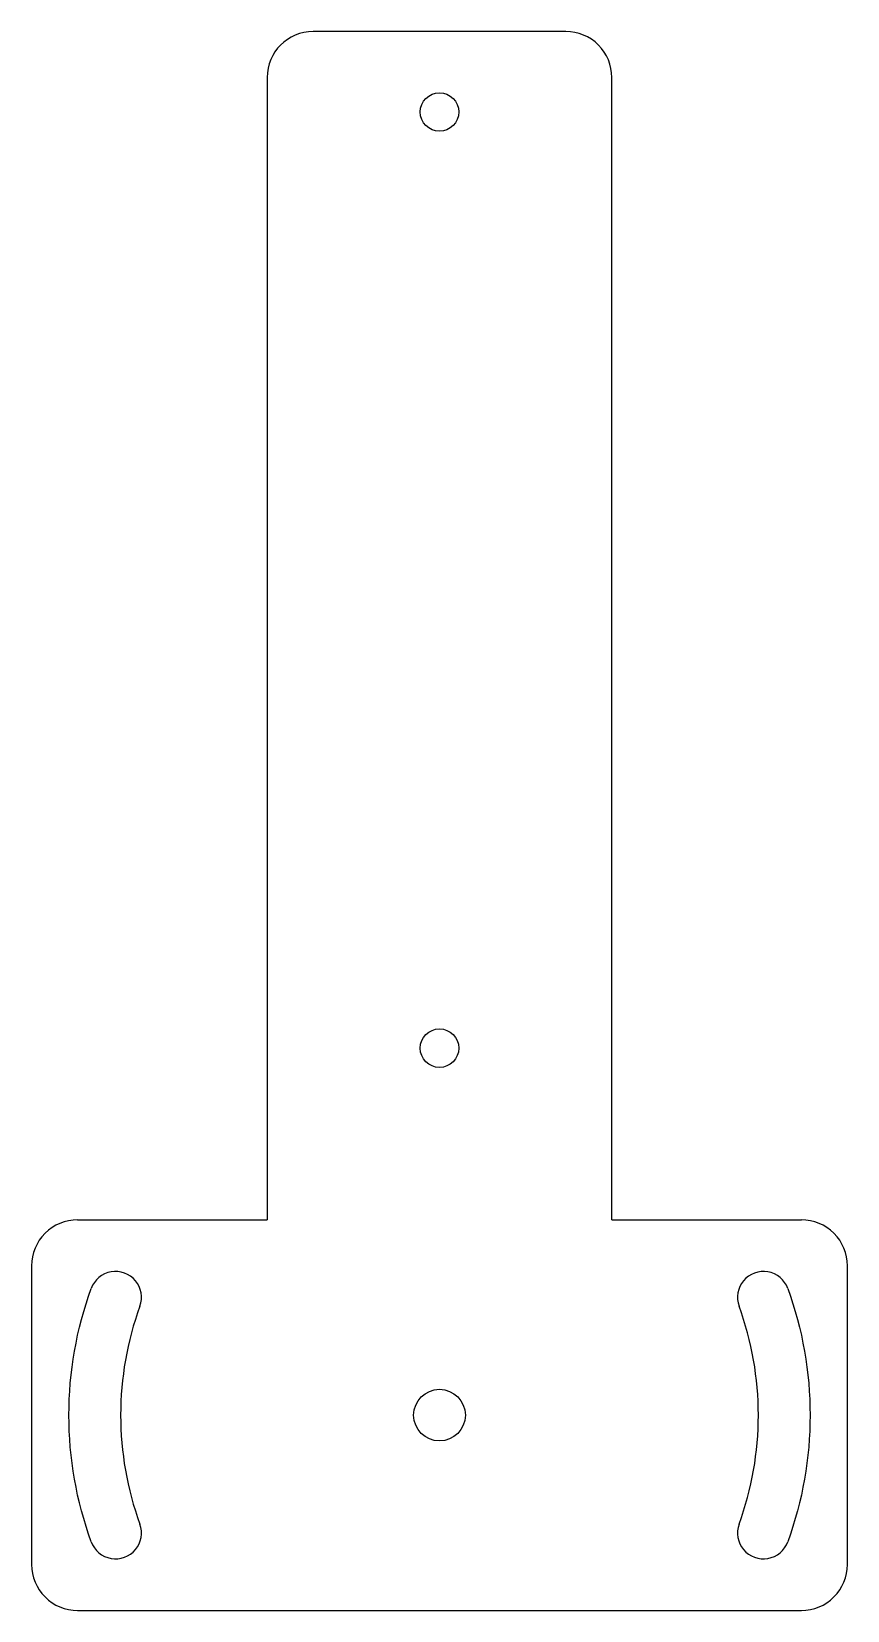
# Model space of a CAD drawing. Extents: x 0 to 142, y 0 to 275.
import ezdxf

# ---------------------------------------------------------------- set-up
doc = ezdxf.new("R2010")
doc.units = 0
doc.header["$MEASUREMENT"] = 0
doc.layers.get('0').update_dxf_attribs({"linetype": 'CONTINUOUS'})

msp = doc.modelspace()

# ---------------------------------------------------------------- linework, layer by layer
for p, q in [((93.000016, 274.899354), (49.000016, 274.899354)), ((41.000041, 266.899358), (40.999987, 68.000016)), ((101.000012, 67.999968), (101.000025, 266.899358)), ((7.999996, 67.999998), (40.999987, 68.000022)), ((101.000012, 67.999968), (134.000009, 68.000016)), ((0, 60.000002), (-0.000002, 8.000002)), ((142.000005, 8.00002), (142.000005, 60.00002)), ((7.999996, 0.000005), (134.000009, 0))]:
    msp.add_line(p, q)
for centre, radius in [((71.000002, 260.899434), 3.349976), ((71.000002, 97.89936), 3.349976), ((71.000002, 34.000011), 4.5)]:
    msp.add_circle(centre, radius)
for centre, radius, start, end in [((93.000016, 266.899358), 8, 0, 90.000003), ((49.000037, 266.899358), 8, 90.00001, 180.000007), ((7.999996, 60.000002), 8, 90.00001, 180.000013), ((134.000009, 60.00002), 8, 0, 90.000003), ((14.618427, 54.521297), 4.50001, 339.999941, 159.999947), ((127.381542, 54.5212), 4.50001, 19.999983, 199.999989), ((71.000002, 34.000011), 55.500034, 159.999942, 199.999825), ((71.000002, 34.000011), 55.499974, 339.99997, 19.999983), ((14.618342, 13.478962), 4.50001, 199.999822, 19.999829), ((127.381542, 13.478778), 4.50001, 159.999973, 339.99998), ((7.999996, 8.000001), 8, 179.999993, 269.999996), ((134.000009, 8.00002), 8, 269.999997, 0)]:
    msp.add_arc(centre, radius, start, end)
at = {"extrusion": (0, 0, -1)}
for radius, start, end in [(64.500054, 340.000176, 20.000059), (64.499993, 160.000019, 200.000032)]:
    msp.add_arc((-71.000002, 34.000011), radius, start, end, dxfattribs=at)

doc.saveas('drawing.dxf')
